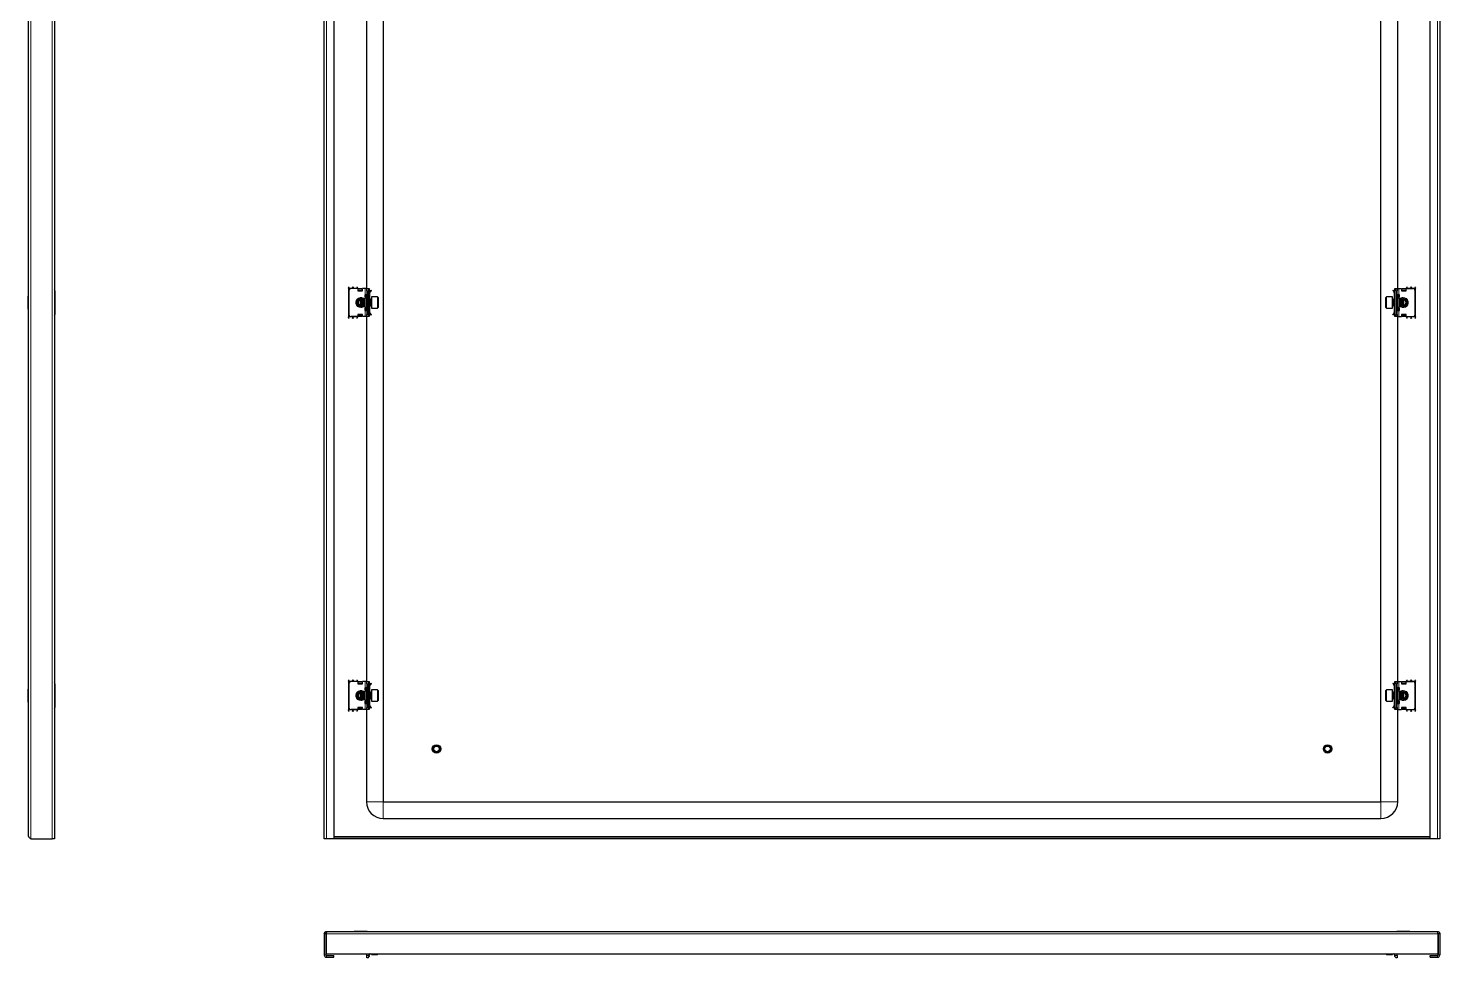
# Model space of a CAD drawing. Header units: millimetres. Extents: x -661 to 2120, y -490 to 1191.
# Drawn here: x 862 to 2120, y -465 to 363 of the extents above; entities that cross this region are included whole.
import ezdxf

# ---------------------------------------------------------------- set-up
doc = ezdxf.new("R2010")
doc.units = ezdxf.units.MM

msp = doc.modelspace()

# ---------------------------------------------------------------- linework, layer by layer
at = {"color": 7, "linetype": 'Continuous', "lineweight": 25}
for p, q in [((862.25, -356.66), (862.25, 994.14)), ((885.25, 996.24), (885.25, -358.76)), ((1125.79, -358.76), (1125.79, 996.24)), ((1134.29, 996.24), (1134.29, -358.76)), ((2111.29, -358.76), (2111.29, 996.24)), ((2119.79, 996.24), (2119.79, -358.76)), ((1178.29, 963.24), (1178.29, -325.76)), ((2067.29, -325.76), (2067.29, 963.24)), ((1163.29, 506.24), (1163.29, 131.24)), ((2082.29, 131.24), (2082.29, 506.24)), ((885.75, 129.24), (885.75, 108.24)), ((1147.29, 131.49), (1147.29, 105.99)), ((1147.79, 129.24), (1147.79, 108.24)), ((1155.79, 131.24), (1149.79, 131.24)), ((1155.29, 131.49), (1155.29, 131.24)), ((1155.79, 131.24), (1155.79, 129.24)), ((1155.99, 131.12), (1155.79, 131.12)), ((1155.79, 129.24), (1159.79, 129.24)), ((1155.99, 129.24), (1155.99, 131.12)), ((1156.04, 130.86), (1156.54, 131.22)), ((1156.54, 130.86), (1156.04, 130.51)), ((1156.04, 130.51), (1156.04, 130.86)), ((1156.04, 129.59), (1156.04, 130.51)), ((1156.04, 129.24), (1156.04, 129.59)), ((1156.54, 131.22), (1156.54, 130.86)), ((1156.54, 131.22), (1159.04, 131.22)), ((1156.54, 130.86), (1159.04, 130.86)), ((1159.04, 130.86), (1159.04, 131.22)), ((1159.04, 131.22), (1159.54, 130.86)), ((1159.54, 130.51), (1159.04, 130.86)), ((1159.54, 130.86), (1159.54, 130.51)), ((1159.54, 130.51), (1159.54, 129.59)), ((1159.54, 129.59), (1159.54, 129.24)), ((1159.79, 129.24), (1159.79, 131.24)), ((1162.29, 131.24), (1159.79, 131.24)), ((1163.79, 131.24), (1162.29, 131.24)), ((1163.79, 129.24), (1163.79, 131.24)), ((1163.79, 131.24), (1165.79, 131.24)), ((1163.79, 129.24), (1163.79, 108.24)), ((1164.79, 108.24), (1164.79, 129.24)), ((1165.79, 131.24), (1165.79, 130.97)), ((1165.79, 130.97), (1165.79, 106.51)), ((1165.79, 130.16), (1166, 129.95)), ((1166.29, 127.49), (1165.79, 127.49)), ((1166.29, 129.24), (1166.29, 128.78)), ((1166.29, 123.99), (1166.29, 127.49)), ((1166.38, 128.91), (1167.35, 129.88)), ((1166.73, 128.55), (1166.38, 128.91)), ((1166.73, 128.55), (1167.71, 129.53)), ((1167.35, 129.88), (1167.71, 129.53)), ((2078.23, 129.88), (2077.88, 129.53)), ((2078.85, 128.55), (2077.88, 129.53)), ((2079.21, 128.91), (2078.23, 129.88)), ((2078.85, 128.55), (2079.21, 128.91)), ((2079.29, 129.24), (2079.29, 128.85)), ((2079.29, 127.49), (2079.79, 127.49)), ((2079.29, 127.49), (2079.29, 123.99)), ((2079.59, 129.95), (2079.79, 130.16)), ((2079.79, 131.24), (2081.79, 131.24)), ((2079.79, 130.97), (2079.79, 131.24)), ((2079.79, 106.51), (2079.79, 130.97)), ((2080.79, 129.24), (2080.79, 108.24)), ((2081.79, 131.24), (2081.79, 129.24)), ((2081.79, 131.24), (2083.29, 131.24)), ((2081.79, 108.24), (2081.79, 129.24)), ((2083.29, 131.24), (2085.79, 131.24)), ((2085.79, 131.24), (2085.79, 129.24)), ((2085.79, 129.24), (2089.79, 129.24)), ((2086.04, 130.86), (2086.54, 131.22)), ((2086.54, 130.86), (2086.04, 130.51)), ((2086.04, 130.51), (2086.04, 130.86)), ((2086.04, 129.59), (2086.04, 130.51)), ((2086.04, 129.24), (2086.04, 129.59)), ((2086.54, 131.22), (2086.54, 130.86)), ((2086.54, 131.22), (2089.04, 131.22)), ((2086.54, 130.86), (2089.04, 130.86)), ((2089.04, 130.86), (2089.04, 131.22)), ((2089.04, 131.22), (2089.54, 130.86)), ((2089.54, 130.51), (2089.04, 130.86)), ((2089.54, 130.86), (2089.54, 130.51)), ((2089.54, 130.51), (2089.54, 129.59)), ((2089.54, 129.59), (2089.54, 129.24)), ((2089.59, 131.12), (2089.59, 129.24)), ((2089.79, 131.12), (2089.59, 131.12)), ((2089.79, 129.24), (2089.79, 131.24)), ((2089.79, 131.24), (2095.79, 131.24)), ((2090.29, 131.24), (2090.29, 131.49)), ((2097.79, 108.24), (2097.79, 129.24)), ((2098.29, 105.99), (2098.29, 131.49)), ((862.25, 124.53), (861.95, 124.53)), ((861.95, 116.6), (861.95, 124.53)), ((861.95, 112.96), (861.95, 116.6)), ((1158.1, 121.49), (1157.27, 121.3)), ((1158.35, 121.74), (1157.79, 121.19)), ((1157.79, 121.19), (1157.79, 116.48)), ((1157.79, 116.48), (1157.79, 116.3)), ((1157.79, 116.3), (1158.35, 115.74)), ((1158.41, 121.74), (1158.35, 121.74)), ((1158.35, 121.74), (1158.35, 115.97)), ((1158.35, 115.97), (1158.35, 115.74)), ((1158.35, 115.74), (1158.41, 115.74)), ((1158.79, 121.19), (1158.41, 121.74)), ((1158.41, 121.74), (1158.41, 119.89)), ((1158.41, 119.89), (1158.41, 115.74)), ((1158.41, 115.74), (1158.79, 116.3)), ((1158.96, 121.42), (1158.58, 121.49)), ((1159.18, 121.74), (1158.79, 121.19)), ((1158.79, 121.19), (1158.79, 119.68)), ((1158.79, 119.68), (1158.79, 116.3)), ((1158.79, 116.3), (1159.18, 115.74)), ((1159.41, 121.74), (1159.18, 121.74)), ((1159.18, 121.74), (1159.18, 119.89)), ((1159.18, 119.89), (1159.18, 115.74)), ((1159.18, 115.74), (1159.41, 115.74)), ((1159.79, 121.19), (1159.41, 121.74)), ((1159.41, 121.74), (1159.41, 119.89)), ((1159.41, 119.89), (1159.41, 115.74)), ((1159.41, 115.74), (1159.79, 116.3)), ((1159.62, 121.43), (1159.87, 121.29)), ((1159.87, 116.19), (1159.62, 116.05)), ((1160.18, 121.74), (1159.79, 121.19)), ((1159.79, 121.19), (1159.79, 119.68)), ((1159.79, 119.68), (1159.79, 116.3)), ((1159.79, 116.3), (1160.18, 115.74)), ((1160.41, 121.74), (1160.18, 121.74)), ((1160.18, 121.74), (1160.18, 119.89)), ((1160.18, 119.89), (1160.18, 115.74)), ((1160.18, 115.74), (1160.41, 115.74)), ((1160.79, 121.19), (1160.41, 121.74)), ((1160.41, 121.74), (1160.41, 119.89)), ((1160.41, 119.89), (1160.41, 115.74)), ((1160.41, 115.74), (1160.79, 116.3)), ((1161.18, 121.74), (1160.79, 121.19)), ((1160.79, 121.19), (1160.79, 119.68)), ((1160.79, 119.68), (1160.79, 116.3)), ((1160.79, 116.3), (1161.18, 115.74)), ((1161.41, 121.74), (1161.18, 121.74)), ((1161.18, 121.74), (1161.18, 119.89)), ((1161.18, 119.89), (1161.18, 115.74)), ((1161.18, 115.74), (1161.41, 115.74)), ((1161.79, 121.19), (1161.41, 121.74)), ((1161.41, 121.74), (1161.41, 119.89)), ((1161.41, 119.89), (1161.41, 115.74)), ((1161.41, 115.74), (1161.79, 116.3)), ((1161.79, 125.74), (1161.79, 123.74)), ((1162.29, 125.74), (1161.79, 125.74)), ((1161.79, 123.99), (1162.79, 123.99)), ((1161.79, 123.74), (1163.47, 122.77)), ((1163.29, 122.74), (1161.79, 122.74)), ((1161.79, 122.74), (1161.79, 114.74)), ((1161.79, 114.74), (1163.29, 114.74)), ((1163.47, 114.71), (1161.79, 113.74)), ((1161.79, 113.74), (1161.79, 111.74)), ((1162.79, 113.49), (1161.79, 113.49)), ((1163.79, 125.74), (1162.29, 125.74)), ((1162.79, 123.99), (1163.29, 123.99)), ((1163.29, 113.49), (1162.79, 113.49)), ((1163.29, 123.99), (1163.29, 122.88)), ((1163.29, 114.61), (1163.29, 113.49)), ((1166.29, 123.99), (1165.79, 123.99)), ((1166.18, 121.74), (1165.79, 121.19)), ((1165.79, 116.3), (1166.18, 115.74)), ((1165.79, 113.49), (1166.29, 113.49)), ((1166.41, 121.74), (1166.18, 121.74)), ((1166.18, 121.74), (1166.18, 119.89)), ((1166.18, 119.89), (1166.18, 115.74)), ((1166.18, 115.74), (1166.41, 115.74)), ((1166.29, 121.74), (1166.29, 123.99)), ((1166.29, 113.49), (1166.29, 115.74)), ((1166.29, 109.99), (1166.29, 113.49)), ((1166.79, 121.19), (1166.41, 121.74)), ((1166.41, 121.74), (1166.41, 119.89)), ((1166.41, 119.89), (1166.41, 115.74)), ((1166.41, 115.74), (1166.79, 116.3)), ((1167.18, 121.74), (1166.79, 121.19)), ((1166.79, 121.19), (1166.79, 119.68)), ((1166.79, 119.68), (1166.79, 116.3)), ((1166.79, 116.3), (1167.18, 115.74)), ((1167.54, 121.74), (1167.18, 121.74)), ((1167.18, 121.74), (1167.18, 119.89)), ((1167.18, 119.89), (1167.18, 115.74)), ((1167.18, 115.74), (1167.54, 115.74)), ((1173.19, 123.74), (1167.79, 123.74)), ((1167.79, 123.74), (1167.79, 114.12)), ((1167.79, 114.12), (1167.79, 113.74)), ((1167.79, 113.74), (1173.19, 113.74)), ((1173.79, 123.14), (1173.79, 114.67)), ((1173.79, 114.67), (1173.79, 114.34)), ((2071.79, 114.34), (2071.79, 123.14)), ((2077.79, 123.74), (2072.39, 123.74)), ((2072.39, 113.74), (2077.79, 113.74)), ((2077.79, 113.74), (2077.79, 123.74)), ((2078.41, 121.74), (2078.04, 121.74)), ((2078.04, 115.74), (2078.41, 115.74)), ((2078.79, 121.19), (2078.41, 121.74)), ((2078.41, 119.89), (2078.41, 121.74)), ((2078.41, 115.74), (2078.41, 119.89)), ((2078.41, 115.74), (2078.79, 116.3)), ((2079.18, 121.74), (2078.79, 121.19)), ((2078.79, 119.68), (2078.79, 121.19)), ((2078.79, 116.3), (2078.79, 119.68)), ((2078.79, 116.3), (2079.18, 115.74)), ((2079.41, 121.74), (2079.18, 121.74)), ((2079.18, 119.89), (2079.18, 121.74)), ((2079.18, 115.74), (2079.18, 119.89)), ((2079.18, 115.74), (2079.41, 115.74)), ((2079.79, 123.99), (2079.29, 123.99)), ((2079.29, 123.99), (2079.29, 121.74)), ((2079.29, 115.74), (2079.29, 113.49)), ((2079.29, 113.49), (2079.29, 109.99)), ((2079.29, 113.49), (2079.79, 113.49)), ((2079.79, 121.19), (2079.41, 121.74)), ((2079.41, 119.89), (2079.41, 121.74)), ((2079.41, 115.74), (2079.41, 119.89)), ((2079.41, 115.74), (2079.79, 116.3)), ((2083.29, 125.74), (2081.79, 125.74)), ((2082.12, 122.77), (2083.79, 123.74)), ((2083.79, 113.74), (2082.12, 114.71)), ((2082.29, 122.88), (2082.29, 123.99)), ((2082.29, 123.99), (2082.79, 123.99)), ((2083.79, 122.74), (2082.29, 122.74)), ((2082.29, 114.74), (2083.79, 114.74)), ((2082.29, 113.49), (2082.29, 114.61)), ((2082.79, 113.49), (2082.29, 113.49)), ((2082.79, 123.99), (2083.79, 123.99)), ((2083.79, 113.49), (2082.79, 113.49)), ((2083.79, 125.74), (2083.29, 125.74)), ((2083.79, 123.74), (2083.79, 125.74)), ((2083.79, 114.74), (2083.79, 122.74)), ((2084.18, 121.74), (2083.79, 121.19)), ((2083.79, 116.3), (2084.18, 115.74)), ((2083.79, 111.74), (2083.79, 113.74)), ((2084.41, 121.74), (2084.18, 121.74)), ((2084.18, 119.89), (2084.18, 121.74)), ((2084.18, 115.74), (2084.18, 119.89)), ((2084.18, 115.74), (2084.41, 115.74)), ((2084.79, 121.19), (2084.41, 121.74)), ((2084.41, 119.89), (2084.41, 121.74)), ((2084.41, 115.74), (2084.41, 119.89)), ((2084.41, 115.74), (2084.79, 116.3)), ((2085.18, 121.74), (2084.79, 121.19)), ((2084.79, 119.68), (2084.79, 121.19)), ((2084.79, 116.3), (2084.79, 119.68)), ((2084.79, 116.3), (2085.18, 115.74)), ((2085.41, 121.74), (2085.18, 121.74)), ((2085.18, 119.89), (2085.18, 121.74)), ((2085.18, 115.74), (2085.18, 119.89)), ((2085.18, 115.74), (2085.41, 115.74)), ((2085.79, 121.19), (2085.41, 121.74)), ((2085.41, 119.89), (2085.41, 121.74)), ((2085.41, 115.74), (2085.41, 119.89)), ((2085.41, 115.74), (2085.79, 116.3)), ((2085.72, 121.29), (2085.96, 121.43)), ((2085.96, 116.05), (2085.72, 116.19)), ((2086.18, 121.74), (2085.79, 121.19)), ((2085.79, 119.68), (2085.79, 121.19)), ((2085.79, 116.3), (2085.79, 119.68)), ((2085.79, 116.3), (2086.18, 115.74)), ((2086.41, 121.74), (2086.18, 121.74)), ((2086.18, 119.89), (2086.18, 121.74)), ((2086.18, 115.74), (2086.18, 119.89)), ((2086.18, 115.74), (2086.41, 115.74)), ((2086.79, 121.19), (2086.41, 121.74)), ((2086.41, 119.89), (2086.41, 121.74)), ((2086.41, 115.74), (2086.41, 119.89)), ((2086.41, 115.74), (2086.79, 116.3)), ((2087, 121.49), (2086.63, 121.42)), ((2087.18, 121.74), (2086.79, 121.19)), ((2086.79, 119.68), (2086.79, 121.19)), ((2086.79, 116.3), (2086.79, 119.68)), ((2086.79, 116.3), (2087.18, 115.74)), ((2087.24, 121.74), (2087.18, 121.74)), ((2087.18, 119.89), (2087.18, 121.74)), ((2087.18, 115.74), (2087.18, 119.89)), ((2087.18, 115.74), (2087.24, 115.74)), ((2087.79, 121.19), (2087.24, 121.74)), ((2087.24, 115.74), (2087.24, 121.74)), ((2087.24, 115.74), (2087.79, 116.3)), ((2088.32, 121.3), (2087.49, 121.49)), ((2087.79, 116.3), (2087.79, 121.19)), ((861.95, 112.96), (862.25, 112.96)), ((1155.79, 106.24), (1149.79, 106.24)), ((1155.29, 106.24), (1155.29, 105.99)), ((1159.79, 108.24), (1155.79, 108.24)), ((1155.79, 108.24), (1155.79, 106.24)), ((1155.79, 106.36), (1155.99, 106.36)), ((1155.99, 106.36), (1155.99, 108.24)), ((1156.04, 107.89), (1156.04, 108.24)), ((1156.04, 106.97), (1156.04, 107.89)), ((1156.04, 106.97), (1156.54, 106.62)), ((1156.04, 106.62), (1156.04, 106.97)), ((1156.54, 106.27), (1156.04, 106.62)), ((1159.04, 106.62), (1156.54, 106.62)), ((1156.54, 106.62), (1156.54, 106.27)), ((1159.04, 106.27), (1156.54, 106.27)), ((1159.04, 106.62), (1159.54, 106.97)), ((1159.04, 106.27), (1159.04, 106.62)), ((1159.54, 106.62), (1159.04, 106.27)), ((1159.54, 108.24), (1159.54, 107.89)), ((1159.54, 107.89), (1159.54, 106.97)), ((1159.54, 106.97), (1159.54, 106.62)), ((1159.79, 106.24), (1159.79, 108.24)), ((1162.29, 106.24), (1159.79, 106.24)), ((1161.79, 111.74), (1162.29, 111.74)), ((1162.29, 111.74), (1163.79, 111.74)), ((1163.79, 106.24), (1162.29, 106.24)), ((1163.29, 106.24), (1163.29, -218.76)), ((1163.79, 106.24), (1163.79, 108.24)), ((1165.79, 106.24), (1163.79, 106.24)), ((1166.29, 109.99), (1165.79, 109.99)), ((1166, 107.53), (1165.79, 107.33)), ((1165.79, 106.51), (1165.79, 106.24)), ((1166.29, 108.24), (1166.29, 108.64)), ((1166.73, 108.93), (1166.38, 108.58)), ((1166.38, 108.58), (1167.35, 107.6)), ((1166.73, 108.93), (1167.71, 107.96)), ((1167.35, 107.6), (1167.71, 107.96)), ((2078.85, 108.93), (2077.88, 107.96)), ((2078.23, 107.6), (2077.88, 107.96)), ((2079.21, 108.58), (2078.23, 107.6)), ((2078.85, 108.93), (2079.21, 108.58)), ((2079.29, 109.99), (2079.79, 109.99)), ((2079.29, 108.24), (2079.29, 108.7)), ((2079.79, 107.33), (2079.59, 107.53)), ((2079.79, 106.24), (2079.79, 106.51)), ((2081.79, 106.24), (2079.79, 106.24)), ((2081.79, 111.74), (2083.29, 111.74)), ((2081.79, 108.24), (2081.79, 106.24)), ((2081.79, 106.24), (2083.29, 106.24)), ((2082.29, -218.76), (2082.29, 106.24)), ((2083.29, 111.74), (2083.79, 111.74)), ((2083.29, 106.24), (2085.79, 106.24)), ((2089.79, 108.24), (2085.79, 108.24)), ((2085.79, 108.24), (2085.79, 106.24)), ((2086.04, 107.89), (2086.04, 108.24)), ((2086.04, 106.97), (2086.04, 107.89)), ((2086.04, 106.62), (2086.04, 106.97)), ((2086.04, 106.97), (2086.54, 106.62)), ((2086.54, 106.27), (2086.04, 106.62)), ((2086.54, 106.62), (2086.54, 106.27)), ((2089.04, 106.62), (2086.54, 106.62)), ((2089.04, 106.27), (2086.54, 106.27)), ((2089.04, 106.62), (2089.54, 106.97)), ((2089.04, 106.27), (2089.04, 106.62)), ((2089.54, 106.62), (2089.04, 106.27)), ((2089.54, 108.24), (2089.54, 107.89)), ((2089.54, 107.89), (2089.54, 106.97)), ((2089.54, 106.97), (2089.54, 106.62)), ((2089.59, 108.24), (2089.59, 106.36)), ((2089.59, 106.36), (2089.79, 106.36)), ((2089.79, 106.24), (2089.79, 108.24)), ((2089.79, 106.24), (2095.79, 106.24)), ((2090.29, 105.99), (2090.29, 106.24)), ((862.25, -225.47), (861.95, -225.47)), ((861.95, -233.4), (861.95, -225.47)), ((885.75, -220.76), (885.75, -241.76)), ((1147.29, -218.51), (1147.29, -244.01)), ((1147.79, -220.76), (1147.79, -241.76)), ((1155.79, -218.76), (1149.79, -218.76)), ((1155.29, -218.51), (1155.29, -218.76)), ((1155.79, -218.76), (1155.79, -220.76)), ((1155.99, -218.88), (1155.79, -218.88)), ((1155.79, -220.76), (1159.79, -220.76)), ((1155.99, -220.76), (1155.99, -218.88)), ((1156.04, -219.14), (1156.54, -218.78)), ((1156.54, -219.14), (1156.04, -219.49)), ((1156.04, -219.49), (1156.04, -219.14)), ((1156.04, -220.41), (1156.04, -219.49)), ((1156.04, -220.76), (1156.04, -220.41)), ((1156.54, -218.78), (1156.54, -219.14)), ((1156.54, -218.78), (1159.04, -218.78)), ((1156.54, -219.14), (1159.04, -219.14)), ((1159.04, -219.14), (1159.04, -218.78)), ((1159.04, -218.78), (1159.54, -219.14)), ((1159.54, -219.49), (1159.04, -219.14)), ((1159.54, -219.14), (1159.54, -219.49)), ((1159.54, -219.49), (1159.54, -220.41)), ((1159.54, -220.41), (1159.54, -220.76)), ((1159.79, -220.76), (1159.79, -218.76)), ((1162.29, -218.76), (1159.79, -218.76)), ((1161.79, -224.26), (1161.79, -226.26)), ((1162.29, -224.26), (1161.79, -224.26)), ((1161.79, -226.01), (1162.79, -226.01)), ((1161.79, -226.26), (1163.47, -227.23)), ((1163.79, -218.76), (1162.29, -218.76)), ((1163.79, -224.26), (1162.29, -224.26)), ((1162.79, -226.01), (1163.29, -226.01)), ((1163.29, -226.01), (1163.29, -227.12)), ((1163.79, -218.76), (1165.79, -218.76)), ((1163.79, -220.76), (1163.79, -218.76)), ((1163.79, -220.76), (1163.79, -241.76)), ((1164.79, -241.76), (1164.79, -220.76)), ((1165.79, -218.76), (1165.79, -219.03)), ((1165.79, -219.03), (1165.79, -243.49)), ((1165.79, -219.84), (1166, -220.05)), ((1166.29, -222.51), (1165.79, -222.51)), ((1166.29, -226.01), (1165.79, -226.01)), ((1166.29, -220.76), (1166.29, -221.22)), ((1166.29, -226.01), (1166.29, -222.51)), ((1166.29, -228.26), (1166.29, -226.01)), ((1166.38, -221.09), (1167.35, -220.12)), ((1166.73, -221.45), (1166.38, -221.09)), ((1166.73, -221.45), (1167.71, -220.47)), ((1167.35, -220.12), (1167.71, -220.47)), ((1173.19, -226.26), (1167.79, -226.26)), ((1167.79, -226.26), (1167.79, -235.88)), ((2077.79, -226.26), (2072.39, -226.26)), ((2077.79, -236.26), (2077.79, -226.26)), ((2078.23, -220.12), (2077.88, -220.47)), ((2078.85, -221.45), (2077.88, -220.47)), ((2079.21, -221.09), (2078.23, -220.12)), ((2078.85, -221.45), (2079.21, -221.09)), ((2079.29, -220.76), (2079.29, -221.15)), ((2079.29, -222.51), (2079.79, -222.51)), ((2079.29, -222.51), (2079.29, -226.01)), ((2079.79, -226.01), (2079.29, -226.01)), ((2079.29, -226.01), (2079.29, -228.26)), ((2079.59, -220.05), (2079.79, -219.84)), ((2079.79, -218.76), (2081.79, -218.76)), ((2079.79, -219.03), (2079.79, -218.76)), ((2079.79, -243.49), (2079.79, -219.03)), ((2080.79, -220.76), (2080.79, -241.76)), ((2081.79, -218.76), (2081.79, -220.76)), ((2081.79, -218.76), (2083.29, -218.76)), ((2081.79, -241.76), (2081.79, -220.76)), ((2083.29, -224.26), (2081.79, -224.26)), ((2082.12, -227.23), (2083.79, -226.26)), ((2082.29, -227.12), (2082.29, -226.01)), ((2082.29, -226.01), (2082.79, -226.01)), ((2082.79, -226.01), (2083.79, -226.01)), ((2083.29, -218.76), (2085.79, -218.76)), ((2083.79, -224.26), (2083.29, -224.26)), ((2083.79, -226.26), (2083.79, -224.26)), ((2085.79, -218.76), (2085.79, -220.76)), ((2085.79, -220.76), (2089.79, -220.76)), ((2086.04, -219.14), (2086.54, -218.78)), ((2086.54, -219.14), (2086.04, -219.49)), ((2086.04, -219.49), (2086.04, -219.14)), ((2086.04, -220.41), (2086.04, -219.49)), ((2086.04, -220.76), (2086.04, -220.41)), ((2086.54, -218.78), (2086.54, -219.14)), ((2086.54, -218.78), (2089.04, -218.78)), ((2086.54, -219.14), (2089.04, -219.14)), ((2089.04, -219.14), (2089.04, -218.78)), ((2089.04, -218.78), (2089.54, -219.14)), ((2089.54, -219.49), (2089.04, -219.14)), ((2089.54, -219.14), (2089.54, -219.49)), ((2089.54, -219.49), (2089.54, -220.41)), ((2089.54, -220.41), (2089.54, -220.76)), ((2089.59, -218.88), (2089.59, -220.76)), ((2089.79, -218.88), (2089.59, -218.88)), ((2089.79, -218.76), (2095.79, -218.76)), ((2089.79, -220.76), (2089.79, -218.76)), ((2090.29, -218.76), (2090.29, -218.51)), ((2097.79, -241.76), (2097.79, -220.76)), ((2098.29, -244.01), (2098.29, -218.51)), ((861.95, -237.04), (861.95, -233.4)), ((861.95, -237.04), (862.25, -237.04)), ((1158.1, -228.51), (1157.27, -228.7)), ((1158.35, -228.26), (1157.79, -228.81)), ((1157.79, -228.81), (1157.79, -233.52)), ((1157.79, -233.52), (1157.79, -233.7)), ((1157.79, -233.7), (1158.35, -234.26)), ((1158.41, -228.26), (1158.35, -228.26)), ((1158.35, -228.26), (1158.35, -234.03)), ((1158.35, -234.03), (1158.35, -234.26)), ((1158.35, -234.26), (1158.41, -234.26)), ((1158.79, -228.81), (1158.41, -228.26)), ((1158.41, -228.26), (1158.41, -230.11)), ((1158.41, -230.11), (1158.41, -234.26)), ((1158.41, -234.26), (1158.79, -233.7)), ((1158.96, -228.58), (1158.58, -228.51)), ((1159.18, -228.26), (1158.79, -228.81)), ((1158.79, -228.81), (1158.79, -230.32)), ((1158.79, -230.32), (1158.79, -233.7)), ((1158.79, -233.7), (1159.18, -234.26)), ((1159.41, -228.26), (1159.18, -228.26)), ((1159.18, -228.26), (1159.18, -230.11)), ((1159.18, -230.11), (1159.18, -234.26)), ((1159.18, -234.26), (1159.41, -234.26)), ((1159.79, -228.81), (1159.41, -228.26)), ((1159.41, -228.26), (1159.41, -230.11)), ((1159.41, -230.11), (1159.41, -234.26)), ((1159.41, -234.26), (1159.79, -233.7)), ((1159.62, -228.57), (1159.87, -228.71)), ((1159.87, -233.81), (1159.62, -233.95)), ((1160.18, -228.26), (1159.79, -228.81)), ((1159.79, -228.81), (1159.79, -230.32)), ((1159.79, -230.32), (1159.79, -233.7)), ((1159.79, -233.7), (1160.18, -234.26)), ((1160.41, -228.26), (1160.18, -228.26)), ((1160.18, -228.26), (1160.18, -230.11)), ((1160.18, -230.11), (1160.18, -234.26)), ((1160.18, -234.26), (1160.41, -234.26)), ((1160.79, -228.81), (1160.41, -228.26)), ((1160.41, -228.26), (1160.41, -230.11)), ((1160.41, -230.11), (1160.41, -234.26)), ((1160.41, -234.26), (1160.79, -233.7)), ((1161.18, -228.26), (1160.79, -228.81)), ((1160.79, -228.81), (1160.79, -230.32)), ((1160.79, -230.32), (1160.79, -233.7)), ((1160.79, -233.7), (1161.18, -234.26)), ((1161.41, -228.26), (1161.18, -228.26)), ((1161.18, -228.26), (1161.18, -230.11)), ((1161.18, -230.11), (1161.18, -234.26)), ((1161.18, -234.26), (1161.41, -234.26)), ((1161.79, -228.81), (1161.41, -228.26)), ((1161.41, -228.26), (1161.41, -230.11)), ((1161.41, -230.11), (1161.41, -234.26)), ((1161.41, -234.26), (1161.79, -233.7)), ((1163.29, -227.26), (1161.79, -227.26)), ((1161.79, -227.26), (1161.79, -235.26)), ((1161.79, -235.26), (1163.29, -235.26)), ((1163.47, -235.29), (1161.79, -236.26)), ((1161.79, -236.26), (1161.79, -238.26)), ((1162.79, -236.51), (1161.79, -236.51)), ((1161.79, -238.26), (1162.29, -238.26)), ((1162.29, -238.26), (1163.79, -238.26)), ((1163.29, -236.51), (1162.79, -236.51)), ((1163.29, -235.39), (1163.29, -236.51)), ((1166.18, -228.26), (1165.79, -228.81)), ((1165.79, -233.7), (1166.18, -234.26)), ((1165.79, -236.51), (1166.29, -236.51)), ((1166.41, -228.26), (1166.18, -228.26)), ((1166.18, -228.26), (1166.18, -230.11)), ((1166.18, -230.11), (1166.18, -234.26)), ((1166.18, -234.26), (1166.41, -234.26)), ((1166.29, -236.51), (1166.29, -234.26)), ((1166.29, -240.01), (1166.29, -236.51)), ((1166.79, -228.81), (1166.41, -228.26)), ((1166.41, -228.26), (1166.41, -230.11)), ((1166.41, -230.11), (1166.41, -234.26)), ((1166.41, -234.26), (1166.79, -233.7)), ((1167.18, -228.26), (1166.79, -228.81)), ((1166.79, -228.81), (1166.79, -230.32)), ((1166.79, -230.32), (1166.79, -233.7)), ((1166.79, -233.7), (1167.18, -234.26)), ((1167.54, -228.26), (1167.18, -228.26)), ((1167.18, -228.26), (1167.18, -230.11)), ((1167.18, -230.11), (1167.18, -234.26)), ((1167.18, -234.26), (1167.54, -234.26)), ((1167.79, -235.88), (1167.79, -236.26)), ((1167.79, -236.26), (1173.19, -236.26)), ((1173.79, -226.86), (1173.79, -235.33)), ((1173.79, -235.33), (1173.79, -235.66)), ((2071.79, -235.66), (2071.79, -226.86)), ((2072.39, -236.26), (2077.79, -236.26)), ((2078.41, -228.26), (2078.04, -228.26)), ((2078.04, -234.26), (2078.41, -234.26)), ((2078.79, -228.81), (2078.41, -228.26)), ((2078.41, -230.11), (2078.41, -228.26)), ((2078.41, -234.26), (2078.41, -230.11)), ((2078.41, -234.26), (2078.79, -233.7)), ((2079.18, -228.26), (2078.79, -228.81)), ((2078.79, -230.32), (2078.79, -228.81)), ((2078.79, -233.7), (2078.79, -230.32)), ((2078.79, -233.7), (2079.18, -234.26)), ((2079.41, -228.26), (2079.18, -228.26)), ((2079.18, -230.11), (2079.18, -228.26)), ((2079.18, -234.26), (2079.18, -230.11)), ((2079.18, -234.26), (2079.41, -234.26)), ((2079.29, -234.26), (2079.29, -236.51)), ((2079.29, -236.51), (2079.29, -240.01)), ((2079.29, -236.51), (2079.79, -236.51)), ((2079.79, -228.81), (2079.41, -228.26)), ((2079.41, -230.11), (2079.41, -228.26)), ((2079.41, -234.26), (2079.41, -230.11)), ((2079.41, -234.26), (2079.79, -233.7)), ((2081.79, -238.26), (2083.29, -238.26)), ((2083.79, -236.26), (2082.12, -235.29)), ((2083.79, -227.26), (2082.29, -227.26)), ((2082.29, -235.26), (2083.79, -235.26)), ((2082.29, -236.51), (2082.29, -235.39)), ((2082.79, -236.51), (2082.29, -236.51)), ((2083.79, -236.51), (2082.79, -236.51)), ((2083.29, -238.26), (2083.79, -238.26)), ((2083.79, -235.26), (2083.79, -227.26)), ((2084.18, -228.26), (2083.79, -228.81)), ((2083.79, -233.7), (2084.18, -234.26)), ((2083.79, -238.26), (2083.79, -236.26)), ((2084.41, -228.26), (2084.18, -228.26)), ((2084.18, -230.11), (2084.18, -228.26)), ((2084.18, -234.26), (2084.18, -230.11)), ((2084.18, -234.26), (2084.41, -234.26)), ((2084.79, -228.81), (2084.41, -228.26)), ((2084.41, -230.11), (2084.41, -228.26)), ((2084.41, -234.26), (2084.41, -230.11)), ((2084.41, -234.26), (2084.79, -233.7)), ((2085.18, -228.26), (2084.79, -228.81)), ((2084.79, -230.32), (2084.79, -228.81)), ((2084.79, -233.7), (2084.79, -230.32)), ((2084.79, -233.7), (2085.18, -234.26)), ((2085.41, -228.26), (2085.18, -228.26)), ((2085.18, -230.11), (2085.18, -228.26)), ((2085.18, -234.26), (2085.18, -230.11)), ((2085.18, -234.26), (2085.41, -234.26)), ((2085.79, -228.81), (2085.41, -228.26)), ((2085.41, -230.11), (2085.41, -228.26)), ((2085.41, -234.26), (2085.41, -230.11)), ((2085.41, -234.26), (2085.79, -233.7)), ((2085.72, -228.71), (2085.96, -228.57)), ((2085.96, -233.95), (2085.72, -233.81)), ((2086.18, -228.26), (2085.79, -228.81)), ((2085.79, -230.32), (2085.79, -228.81)), ((2085.79, -233.7), (2085.79, -230.32)), ((2085.79, -233.7), (2086.18, -234.26)), ((2086.41, -228.26), (2086.18, -228.26)), ((2086.18, -230.11), (2086.18, -228.26)), ((2086.18, -234.26), (2086.18, -230.11)), ((2086.18, -234.26), (2086.41, -234.26)), ((2086.79, -228.81), (2086.41, -228.26)), ((2086.41, -230.11), (2086.41, -228.26)), ((2086.41, -234.26), (2086.41, -230.11)), ((2086.41, -234.26), (2086.79, -233.7)), ((2087, -228.51), (2086.63, -228.58)), ((2087.18, -228.26), (2086.79, -228.81)), ((2086.79, -230.32), (2086.79, -228.81)), ((2086.79, -233.7), (2086.79, -230.32)), ((2086.79, -233.7), (2087.18, -234.26)), ((2087.24, -228.26), (2087.18, -228.26)), ((2087.18, -230.11), (2087.18, -228.26)), ((2087.18, -234.26), (2087.18, -230.11)), ((2087.18, -234.26), (2087.24, -234.26)), ((2087.79, -228.81), (2087.24, -228.26)), ((2087.24, -234.26), (2087.24, -228.26)), ((2087.24, -234.26), (2087.79, -233.7)), ((2088.32, -228.7), (2087.49, -228.51)), ((2087.79, -233.7), (2087.79, -228.81)), ((1155.79, -243.76), (1149.79, -243.76)), ((1155.29, -243.76), (1155.29, -244.01)), ((1159.79, -241.76), (1155.79, -241.76)), ((1155.79, -241.76), (1155.79, -243.76)), ((1155.79, -243.64), (1155.99, -243.64)), ((1155.99, -243.64), (1155.99, -241.76)), ((1156.04, -242.11), (1156.04, -241.76)), ((1156.04, -243.03), (1156.04, -242.11)), ((1156.04, -243.03), (1156.54, -243.38)), ((1156.04, -243.38), (1156.04, -243.03)), ((1156.54, -243.73), (1156.04, -243.38)), ((1159.04, -243.38), (1156.54, -243.38)), ((1156.54, -243.38), (1156.54, -243.73)), ((1159.04, -243.73), (1156.54, -243.73)), ((1159.04, -243.38), (1159.54, -243.03)), ((1159.04, -243.73), (1159.04, -243.38)), ((1159.54, -243.38), (1159.04, -243.73)), ((1159.54, -241.76), (1159.54, -242.11)), ((1159.54, -242.11), (1159.54, -243.03)), ((1159.54, -243.03), (1159.54, -243.38)), ((1159.79, -243.76), (1159.79, -241.76)), ((1162.29, -243.76), (1159.79, -243.76)), ((1163.79, -243.76), (1162.29, -243.76)), ((1163.29, -243.76), (1163.29, -325.76)), ((1163.79, -243.76), (1163.79, -241.76)), ((1165.79, -243.76), (1163.79, -243.76)), ((1166.29, -240.01), (1165.79, -240.01)), ((1166, -242.47), (1165.79, -242.67)), ((1165.79, -243.49), (1165.79, -243.76)), ((1166.29, -241.76), (1166.29, -241.36)), ((1166.73, -241.07), (1166.38, -241.42)), ((1166.38, -241.42), (1167.35, -242.4)), ((1166.73, -241.07), (1167.71, -242.04)), ((1167.35, -242.4), (1167.71, -242.04)), ((2078.85, -241.07), (2077.88, -242.04)), ((2078.23, -242.4), (2077.88, -242.04)), ((2079.21, -241.42), (2078.23, -242.4)), ((2078.85, -241.07), (2079.21, -241.42)), ((2079.29, -240.01), (2079.79, -240.01)), ((2079.29, -241.76), (2079.29, -241.3)), ((2079.79, -242.67), (2079.59, -242.47)), ((2079.79, -243.76), (2079.79, -243.49)), ((2081.79, -243.76), (2079.79, -243.76)), ((2081.79, -241.76), (2081.79, -243.76)), ((2081.79, -243.76), (2083.29, -243.76)), ((2082.29, -325.76), (2082.29, -243.76)), ((2083.29, -243.76), (2085.79, -243.76)), ((2085.79, -241.76), (2085.79, -243.76)), ((2089.79, -241.76), (2085.79, -241.76)), ((2086.04, -242.11), (2086.04, -241.76)), ((2086.04, -243.03), (2086.04, -242.11)), ((2086.04, -243.03), (2086.54, -243.38)), ((2086.04, -243.38), (2086.04, -243.03)), ((2086.54, -243.73), (2086.04, -243.38)), ((2089.04, -243.38), (2086.54, -243.38)), ((2086.54, -243.38), (2086.54, -243.73)), ((2089.04, -243.73), (2086.54, -243.73)), ((2089.04, -243.38), (2089.54, -243.03)), ((2089.04, -243.73), (2089.04, -243.38)), ((2089.54, -243.38), (2089.04, -243.73)), ((2089.54, -241.76), (2089.54, -242.11)), ((2089.54, -242.11), (2089.54, -243.03)), ((2089.54, -243.03), (2089.54, -243.38)), ((2089.59, -241.76), (2089.59, -243.64)), ((2089.59, -243.64), (2089.79, -243.64)), ((2089.79, -243.76), (2089.79, -241.76)), ((2089.79, -243.76), (2095.79, -243.76)), ((2090.29, -244.01), (2090.29, -243.76)), ((1178.29, -325.76), (2067.29, -325.76)), ((1178.29, -340.76), (2067.29, -340.76)), ((864.35, -358.76), (883.15, -358.76)), ((885.25, -358.76), (883.15, -358.76)), ((1127.89, -358.76), (1125.79, -358.76)), ((1134.29, -358.76), (1127.89, -358.76)), ((2111.29, -357.26), (1134.29, -357.26)), ((2111.29, -358.76), (1134.29, -358.76)), ((2117.69, -358.76), (2111.29, -358.76)), ((2119.79, -358.76), (2117.69, -358.76)), ((1127.29, -443.36), (1125.79, -443.36)), ((1125.79, -443.36), (1125.79, -462.16)), ((1127.29, -443.36), (1127.29, -462.16)), ((1127.49, -443.36), (1127.49, -461.26)), ((1127.89, -441.26), (2117.69, -441.26)), ((1152.51, -440.96), (1152.51, -441.26)), ((1152.51, -440.96), (1164.08, -440.96)), ((1164.08, -441.26), (1164.08, -440.96)), ((2081.51, -440.96), (2081.51, -441.26)), ((2081.51, -440.96), (2092.67, -440.96)), ((2092.67, -440.96), (2093.08, -440.96)), ((2093.08, -441.26), (2093.08, -440.96)), ((2118.09, -443.36), (2118.09, -461.26)), ((2119.79, -443.36), (2118.29, -443.36)), ((2118.29, -443.36), (2118.29, -462.16)), ((2119.79, -443.36), (2119.79, -462.16)), ((1127.49, -461.26), (2118.09, -461.26)), ((1127.89, -462.76), (1134.29, -462.76)), ((1127.89, -464.26), (1134.29, -464.26)), ((1134.29, -464.26), (1134.29, -462.76)), ((1163.79, -462.76), (1163.79, -461.26)), ((1163.79, -464.76), (1163.79, -462.76)), ((1164.79, -464.76), (1163.79, -464.76)), ((1164.79, -464.76), (1165.79, -463.76)), ((1165.79, -462.76), (1165.79, -461.26)), ((1166.29, -461.76), (1165.79, -461.76)), ((1165.79, -462.76), (1165.79, -463.76)), ((1167.79, -461.26), (1167.79, -461.76)), ((1167.79, -461.76), (1173.19, -461.76)), ((2072.39, -461.76), (2077.79, -461.76)), ((2077.79, -461.76), (2077.79, -461.26)), ((2079.29, -461.76), (2079.79, -461.76)), ((2079.79, -462.76), (2079.79, -461.26)), ((2079.79, -463.76), (2079.79, -462.76)), ((2079.79, -463.76), (2080.79, -464.76)), ((2081.79, -464.76), (2080.79, -464.76)), ((2081.79, -462.76), (2081.79, -461.26)), ((2081.79, -462.76), (2081.79, -464.76)), ((2111.29, -464.26), (2111.29, -462.76)), ((2111.29, -462.76), (2117.69, -462.76)), ((2111.29, -464.26), (2117.69, -464.26))]:
    msp.add_line(p, q, dxfattribs=at)
at = {"color": 8, "linetype": 'Continuous', "lineweight": 18}
for p, q in [((864.35, -358.76), (864.35, 996.24)), ((883.15, -358.76), (883.15, 996.24)), ((1127.89, 996.24), (1127.89, -358.76)), ((2117.69, 996.24), (2117.69, -358.76)), ((1147.29, 131.49), (1151.29, 131.49)), ((1151.29, 131.49), (1155.29, 131.49)), ((1159.54, 129.59), (1156.04, 129.59)), ((1162.29, 131.24), (1162.29, 125.74)), ((1164.79, 129.24), (1163.79, 129.24)), ((1165.79, 129.74), (1166, 129.95)), ((1165.79, 129.24), (1166.29, 129.24)), ((2079.79, 129.24), (2079.29, 129.24)), ((2079.79, 129.74), (2079.59, 129.95)), ((2081.79, 129.24), (2080.79, 129.24)), ((2083.29, 125.74), (2083.29, 131.24)), ((2089.54, 129.59), (2086.04, 129.59)), ((2090.29, 131.49), (2094.29, 131.49)), ((2098.29, 131.49), (2094.29, 131.49)), ((1162.79, 125.74), (1162.79, 123.99)), ((1162.79, 113.49), (1162.79, 111.74)), ((1163.29, 114.74), (1163.29, 122.74)), ((1167.54, 115.74), (1167.54, 121.74)), ((1173.19, 114.12), (1173.19, 123.74)), ((1173.19, 113.74), (1173.19, 114.12)), ((2072.39, 123.74), (2072.39, 113.74)), ((2078.04, 121.74), (2078.04, 115.97)), ((2078.04, 115.97), (2078.04, 115.74)), ((2082.29, 122.74), (2082.29, 114.74)), ((2082.79, 123.99), (2082.79, 125.74)), ((2082.79, 111.74), (2082.79, 113.49)), ((1147.29, 105.99), (1151.29, 105.99)), ((1155.29, 105.99), (1151.29, 105.99)), ((1156.04, 107.89), (1159.54, 107.89)), ((1162.29, 111.74), (1162.29, 106.24)), ((1163.79, 108.24), (1164.79, 108.24)), ((1165.79, 108.24), (1166.29, 108.24)), ((1165.79, 107.74), (1166, 107.53)), ((2079.79, 108.24), (2079.29, 108.24)), ((2079.79, 107.74), (2079.59, 107.53)), ((2080.79, 108.24), (2081.79, 108.24)), ((2083.29, 106.24), (2083.29, 111.74)), ((2086.04, 107.89), (2089.54, 107.89)), ((2094.29, 105.99), (2090.29, 105.99)), ((2098.29, 105.99), (2094.29, 105.99)), ((1147.29, -218.51), (1151.29, -218.51)), ((1151.29, -218.51), (1155.29, -218.51)), ((1159.54, -220.41), (1156.04, -220.41)), ((1162.29, -218.76), (1162.29, -224.26)), ((1162.79, -224.26), (1162.79, -226.01)), ((1164.79, -220.76), (1163.79, -220.76)), ((1165.79, -220.26), (1166, -220.05)), ((1165.79, -220.76), (1166.29, -220.76)), ((1173.19, -235.88), (1173.19, -226.26)), ((2072.39, -226.26), (2072.39, -236.26)), ((2079.79, -220.76), (2079.29, -220.76)), ((2079.79, -220.26), (2079.59, -220.05)), ((2081.79, -220.76), (2080.79, -220.76)), ((2082.79, -226.01), (2082.79, -224.26)), ((2083.29, -224.26), (2083.29, -218.76)), ((2089.54, -220.41), (2086.04, -220.41)), ((2090.29, -218.51), (2094.29, -218.51)), ((2098.29, -218.51), (2094.29, -218.51)), ((1162.29, -238.26), (1162.29, -243.76)), ((1162.79, -236.51), (1162.79, -238.26)), ((1163.29, -235.26), (1163.29, -227.26)), ((1167.54, -234.26), (1167.54, -228.26)), ((1173.19, -236.26), (1173.19, -235.88)), ((2078.04, -228.26), (2078.04, -234.03)), ((2078.04, -234.03), (2078.04, -234.26)), ((2082.29, -227.26), (2082.29, -235.26)), ((2082.79, -238.26), (2082.79, -236.51)), ((2083.29, -243.76), (2083.29, -238.26)), ((1147.29, -244.01), (1151.29, -244.01)), ((1155.29, -244.01), (1151.29, -244.01)), ((1156.04, -242.11), (1159.54, -242.11)), ((1163.79, -241.76), (1164.79, -241.76)), ((1165.79, -241.76), (1166.29, -241.76)), ((1165.79, -242.26), (1166, -242.47)), ((2079.79, -241.76), (2079.29, -241.76)), ((2079.79, -242.26), (2079.59, -242.47)), ((2080.79, -241.76), (2081.79, -241.76)), ((2086.04, -242.11), (2089.54, -242.11)), ((2094.29, -244.01), (2090.29, -244.01)), ((2098.29, -244.01), (2094.29, -244.01)), ((1178.29, -325.76), (1163.29, -325.76)), ((1178.29, -325.76), (1178.29, -340.76)), ((2067.29, -325.76), (2067.29, -340.76)), ((2067.29, -325.76), (2082.29, -325.76)), ((2111.29, -356.66), (1134.29, -356.66)), ((1127.49, -443.36), (2118.09, -443.36)), ((1127.29, -462.16), (1125.79, -462.16)), ((1127.89, -462.76), (1127.89, -464.26)), ((1163.79, -462.76), (1165.79, -462.76)), ((1173.19, -461.76), (1173.19, -461.26)), ((2072.39, -461.26), (2072.39, -461.76)), ((2079.79, -462.76), (2081.79, -462.76)), ((2117.69, -462.76), (2117.69, -464.26)), ((2118.29, -462.16), (2119.79, -462.16))]:
    msp.add_line(p, q, dxfattribs=at)
at = {"color": 7, "linetype": 'Continuous', "lineweight": 25, "flags": 128}
for points in [[(1158.58, 116), (1158.83, 116.03), (1158.96, 116.06)], [(2086.63, 116.06), (2086.76, 116.03), (2087, 116)], [(1158.58, -234), (1158.83, -233.97), (1158.96, -233.94)], [(2086.63, -233.94), (2086.76, -233.97), (2087, -234)]]:
    msp.add_lwpolyline(points, dxfattribs=at)
at = {"color": 7, "linetype": 'Continuous', "lineweight": 25}
for centre, radius in [((1225.79, -278.76), 3.75), ((1225.79, -278.76), 3), ((1225.79, -278.76), 2.5), ((2019.79, -278.76), 3.75), ((2019.79, -278.76), 3), ((2019.79, -278.76), 2.5)]:
    msp.add_circle(centre, radius, dxfattribs=at)
for centre, radius, start, end in [((883.75, 129.24), 2, 0, 41.40962), ((1149.79, 129.24), 2, 90, 180), ((1166.79, 129.24), 2, 120, 180), ((1165.29, 129.24), 1, 0, 45), ((2080.29, 129.24), 1, 135, 180), ((2078.79, 129.24), 2, 0, 60), ((2095.79, 129.24), 2, 0, 90), ((1158.29, 118.74), 4, 45.71765, 270), ((1158.29, 118.74), 3, 74.33161, 285.66839), ((1158.29, 118.74), 2.76, 111.7574, 265.98739), ((1158.29, 118.74), 2.45, 101.79772, 201.7574), ((1158.29, 118.74), 2.45, 201.7574, 258.20228), ((1158.29, 118.74), 4, 270, 314.28235), ((1163.29, 123.24), 0.5, 270, 360), ((1163.29, 114.24), 0.5, 0, 90), ((1167.54, 121.99), 0.25, 270, 0), ((1167.54, 115.49), 0.25, 360, 90), ((1173.19, 123.14), 0.6, 0, 90), ((1173.19, 114.34), 0.6, 270, 360), ((2072.39, 123.14), 0.6, 90, 180), ((2072.39, 114.34), 0.6, 180, 270), ((2078.04, 121.99), 0.25, 180, 270), ((2078.04, 115.49), 0.25, 90, 180), ((2082.29, 123.24), 0.5, 180, 270), ((2082.29, 114.24), 0.5, 90, 180), ((2087.29, 118.74), 4, 90, 134.28235), ((2087.29, 118.74), 4, 225.71765, 90), ((2087.29, 118.74), 3, 254.33161, 105.66839), ((2087.29, 118.74), 2.76, 274.01261, 68.2426), ((2087.29, 118.74), 2.45, 281.79772, 78.20228), ((883.75, 108.24), 2, 318.59038, 0), ((1149.79, 108.24), 2, 180, 270), ((1166.79, 108.24), 2, 180, 240), ((1165.29, 108.24), 1, 315, 0), ((2080.29, 108.24), 1, 180, 225), ((2078.79, 108.24), 2, 300, 0), ((2095.79, 108.24), 2, 270, 0), ((883.75, -220.76), 2, 0, 41.40962), ((1149.79, -220.76), 2, 90, 180), ((1166.79, -220.76), 2, 120, 180), ((1165.29, -220.76), 1, 0, 45), ((1173.19, -226.86), 0.6, 0, 90), ((2072.39, -226.86), 0.6, 90, 180), ((2080.29, -220.76), 1, 135, 180), ((2078.79, -220.76), 2, 0, 60), ((2095.79, -220.76), 2, 0, 90), ((1158.29, -231.26), 4, 45.71765, 270), ((1158.29, -231.26), 3, 74.33161, 285.66839), ((1158.29, -231.26), 2.76, 111.7574, 265.98739), ((1158.29, -231.26), 2.45, 101.79772, 201.7574), ((1158.29, -231.26), 2.45, 201.7574, 258.20228), ((1158.29, -231.26), 4, 270, 314.28235), ((1163.29, -226.76), 0.5, 270, 0), ((1163.29, -235.76), 0.5, 0, 90), ((1167.54, -228.01), 0.25, 270, 0), ((1167.54, -234.51), 0.25, 360, 90), ((1173.19, -235.66), 0.6, 270, 360), ((2072.39, -235.66), 0.6, 180, 270), ((2078.04, -228.01), 0.25, 180, 270), ((2078.04, -234.51), 0.25, 90, 180), ((2082.29, -226.76), 0.5, 180, 270), ((2082.29, -235.76), 0.5, 90, 180), ((2087.29, -231.26), 4, 90, 134.28235), ((2087.29, -231.26), 4, 225.71765, 90), ((2087.29, -231.26), 3, 254.33161, 105.66839), ((2087.29, -231.26), 2.76, 274.01261, 68.2426), ((2087.29, -231.26), 2.45, 281.79772, 78.20228), ((883.75, -241.76), 2, 318.59038, 0), ((1149.79, -241.76), 2, 180, 270), ((1166.79, -241.76), 2, 180, 240), ((1165.29, -241.76), 1, 315, 0), ((2080.29, -241.76), 1, 180, 225), ((2078.79, -241.76), 2, 300, 0), ((2095.79, -241.76), 2, 270, 0), ((1178.29, -325.76), 15, 180, 270), ((2067.29, -325.76), 15, 270, 0), ((1127.89, -462.16), 2.1, 180, 270), ((1127.89, -462.16), 0.6, 180, 270), ((1173.19, -461.16), 0.6, 270, 350.40593), ((2072.39, -461.16), 0.6, 189.59407, 270), ((2117.69, -462.16), 2.1, 270, 0), ((2117.69, -462.16), 0.6, 270, 0)]:
    msp.add_arc(centre, radius, start, end, dxfattribs=at)
at = {"color": 8, "linetype": 'Continuous', "lineweight": 18}
for centre, start, end in [((1158.29, 118.74), 38.94244, 270), ((1158.29, 118.74), 270, 321.05756), ((2087.29, 118.74), 218.94244, 90), ((2087.29, 118.74), 90, 141.05756), ((1158.29, -231.26), 38.94244, 270), ((1158.29, -231.26), 270, 321.05756), ((2087.29, -231.26), 218.94244, 90), ((2087.29, -231.26), 90, 141.05756)]:
    msp.add_arc(centre, 4.5, start, end, dxfattribs=at)
at = {"color": 7, "linetype": 'Continuous', "lineweight": 25}
for points, knots in [([(1147.29, 131.49), (1147.39, 131.74), (1147.58, 132.22), (1147.77, 132.62), (1147.87, 132.81)], [0, 0, 0, 0, 0.50206541, 1, 1, 1, 1]), ([(1150.72, 132.8), (1150.8, 132.65), (1150.98, 132.3), (1151.17, 131.81), (1151.28, 131.53), (1151.29, 131.49)], [0, 0, 0, 0, 0.4154826, 0.9171518, 1, 1, 1, 1]), ([(1151.29, 131.49), (1151.39, 131.74), (1151.58, 132.22), (1151.77, 132.62), (1151.87, 132.81)], [0, 0, 0, 0, 0.5020654, 1, 1, 1, 1]), ([(1154.72, 132.8), (1154.8, 132.65), (1154.98, 132.3), (1155.17, 131.81), (1155.28, 131.53), (1155.29, 131.49)], [0, 0, 0, 0, 0.4154826, 0.9171518, 1, 1, 1, 1]), ([(1166.38, 128.91), (1166.23, 128.72), (1165.92, 128.34), (1165.8, 127.81), (1165.79, 127.53), (1165.79, 127.49)], [0, 0, 0, 0, 0.4618628, 0.9237257, 1, 1, 1, 1]), ([(1166.73, 128.55), (1166.61, 128.4), (1166.43, 128.17), (1166.31, 127.8), (1166.3, 127.59), (1166.29, 127.49)], [0, 0, 0, 0, 0.4850424, 0.7384039, 1, 1, 1, 1]), ([(2079.29, 127.49), (2079.27, 127.68), (2079.24, 127.97), (2079.06, 128.32), (2078.92, 128.48), (2078.85, 128.55)], [0, 0, 0, 0, 0.4850424, 0.7384039, 1, 1, 1, 1]), ([(2079.79, 127.49), (2079.77, 127.73), (2079.72, 128.22), (2079.43, 128.67), (2079.24, 128.88), (2079.21, 128.91)], [0, 0, 0, 0, 0.4618628, 0.9237257, 1, 1, 1, 1]), ([(2090.29, 131.49), (2090.34, 131.61), (2090.44, 131.85), (2090.58, 132.2), (2090.72, 132.53), (2090.82, 132.72), (2090.87, 132.81)], [0, 0, 0, 0, 0.2474545, 0.5020799, 0.7495343, 1, 1, 1, 1]), ([(2093.72, 132.8), (2093.8, 132.65), (2093.98, 132.3), (2094.17, 131.81), (2094.28, 131.53), (2094.29, 131.49)], [0, 0, 0, 0, 0.4154826, 0.9171518, 1, 1, 1, 1]), ([(2094.29, 131.49), (2094.39, 131.74), (2094.58, 132.22), (2094.77, 132.62), (2094.87, 132.81)], [0, 0, 0, 0, 0.5020654, 1, 1, 1, 1]), ([(2097.72, 132.8), (2097.8, 132.65), (2097.98, 132.3), (2098.17, 131.81), (2098.28, 131.53), (2098.29, 131.49)], [0, 0, 0, 0, 0.4154826, 0.9171518, 1, 1, 1, 1]), ([(1147.87, 104.68), (1147.79, 104.84), (1147.61, 105.18), (1147.42, 105.67), (1147.31, 105.95), (1147.29, 105.99)], [0, 0, 0, 0, 0.4154826, 0.91715183, 1, 1, 1, 1]), ([(1151.29, 105.99), (1151.2, 105.75), (1151.01, 105.26), (1150.82, 104.87), (1150.72, 104.67)], [0, 0, 0, 0, 0.5020654, 1, 1, 1, 1]), ([(1151.87, 104.68), (1151.79, 104.84), (1151.61, 105.18), (1151.42, 105.67), (1151.31, 105.95), (1151.29, 105.99)], [0, 0, 0, 0, 0.4154826, 0.9171518, 1, 1, 1, 1]), ([(1155.29, 105.99), (1155.25, 105.87), (1155.15, 105.63), (1155.01, 105.28), (1154.86, 104.95), (1154.77, 104.76), (1154.72, 104.67)], [0, 0, 0, 0, 0.2474545, 0.5020799, 0.7495343, 1, 1, 1, 1]), ([(1165.79, 109.99), (1165.82, 109.75), (1165.87, 109.27), (1166.16, 108.81), (1166.35, 108.61), (1166.38, 108.58)], [0, 0, 0, 0, 0.4618628, 0.9237257, 1, 1, 1, 1]), ([(1166.29, 109.99), (1166.31, 109.8), (1166.35, 109.51), (1166.53, 109.16), (1166.66, 109.01), (1166.73, 108.93)], [0, 0, 0, 0, 0.48504241, 0.73840391, 1, 1, 1, 1]), ([(2078.85, 108.93), (2078.97, 109.08), (2079.16, 109.31), (2079.27, 109.69), (2079.29, 109.89), (2079.29, 109.99)], [0, 0, 0, 0, 0.4850424, 0.7384039, 1, 1, 1, 1]), ([(2079.21, 108.58), (2079.36, 108.77), (2079.67, 109.14), (2079.79, 109.67), (2079.79, 109.95), (2079.79, 109.99)], [0, 0, 0, 0, 0.46186285, 0.92372566, 1, 1, 1, 1]), ([(2090.87, 104.68), (2090.79, 104.84), (2090.61, 105.18), (2090.42, 105.67), (2090.31, 105.95), (2090.29, 105.99)], [0, 0, 0, 0, 0.4154826, 0.9171518, 1, 1, 1, 1]), ([(2094.29, 105.99), (2094.2, 105.75), (2094.01, 105.26), (2093.82, 104.87), (2093.72, 104.67)], [0, 0, 0, 0, 0.5020654, 1, 1, 1, 1]), ([(2094.87, 104.68), (2094.79, 104.84), (2094.61, 105.18), (2094.42, 105.67), (2094.31, 105.95), (2094.29, 105.99)], [0, 0, 0, 0, 0.4154826, 0.9171518, 1, 1, 1, 1]), ([(2098.29, 105.99), (2098.2, 105.75), (2098.01, 105.26), (2097.82, 104.87), (2097.72, 104.67)], [0, 0, 0, 0, 0.50206541, 1, 1, 1, 1]), ([(1147.29, -218.51), (1147.39, -218.26), (1147.58, -217.78), (1147.77, -217.38), (1147.87, -217.19)], [0, 0, 0, 0, 0.5020654, 1, 1, 1, 1]), ([(1150.72, -217.2), (1150.8, -217.35), (1150.98, -217.7), (1151.17, -218.19), (1151.28, -218.47), (1151.29, -218.51)], [0, 0, 0, 0, 0.4154826, 0.9171518, 1, 1, 1, 1]), ([(1151.29, -218.51), (1151.39, -218.26), (1151.58, -217.78), (1151.77, -217.38), (1151.87, -217.19)], [0, 0, 0, 0, 0.5020654, 1, 1, 1, 1]), ([(1154.72, -217.2), (1154.8, -217.35), (1154.98, -217.7), (1155.17, -218.19), (1155.28, -218.47), (1155.29, -218.51)], [0, 0, 0, 0, 0.4154826, 0.9171518, 1, 1, 1, 1]), ([(1166.38, -221.09), (1166.23, -221.28), (1165.92, -221.66), (1165.8, -222.19), (1165.79, -222.47), (1165.79, -222.51)], [0, 0, 0, 0, 0.4618628, 0.9237257, 1, 1, 1, 1]), ([(1166.73, -221.45), (1166.61, -221.6), (1166.43, -221.83), (1166.31, -222.2), (1166.3, -222.41), (1166.29, -222.51)], [0, 0, 0, 0, 0.48504241, 0.73840391, 1, 1, 1, 1]), ([(2079.29, -222.51), (2079.27, -222.32), (2079.24, -222.03), (2079.06, -221.68), (2078.92, -221.52), (2078.85, -221.45)], [0, 0, 0, 0, 0.4850424, 0.7384039, 1, 1, 1, 1]), ([(2079.79, -222.51), (2079.77, -222.27), (2079.72, -221.78), (2079.43, -221.33), (2079.24, -221.12), (2079.21, -221.09)], [0, 0, 0, 0, 0.46186285, 0.92372566, 1, 1, 1, 1]), ([(2090.29, -218.51), (2090.34, -218.39), (2090.44, -218.15), (2090.58, -217.8), (2090.72, -217.47), (2090.82, -217.28), (2090.87, -217.19)], [0, 0, 0, 0, 0.2474545, 0.5020799, 0.7495343, 1, 1, 1, 1]), ([(2093.72, -217.2), (2093.8, -217.35), (2093.98, -217.7), (2094.17, -218.19), (2094.28, -218.47), (2094.29, -218.51)], [0, 0, 0, 0, 0.4154826, 0.9171518, 1, 1, 1, 1]), ([(2094.29, -218.51), (2094.39, -218.26), (2094.58, -217.78), (2094.77, -217.38), (2094.87, -217.19)], [0, 0, 0, 0, 0.5020654, 1, 1, 1, 1]), ([(2097.72, -217.2), (2097.8, -217.35), (2097.98, -217.7), (2098.17, -218.19), (2098.28, -218.47), (2098.29, -218.51)], [0, 0, 0, 0, 0.4154826, 0.91715183, 1, 1, 1, 1]), ([(1147.87, -245.32), (1147.79, -245.16), (1147.61, -244.82), (1147.42, -244.33), (1147.31, -244.05), (1147.29, -244.01)], [0, 0, 0, 0, 0.4154826, 0.9171518, 1, 1, 1, 1]), ([(1151.29, -244.01), (1151.2, -244.25), (1151.01, -244.74), (1150.82, -245.13), (1150.72, -245.33)], [0, 0, 0, 0, 0.5020654, 1, 1, 1, 1]), ([(1151.87, -245.32), (1151.79, -245.16), (1151.61, -244.82), (1151.42, -244.33), (1151.31, -244.05), (1151.29, -244.01)], [0, 0, 0, 0, 0.4154826, 0.9171518, 1, 1, 1, 1]), ([(1155.29, -244.01), (1155.25, -244.13), (1155.15, -244.37), (1155.01, -244.72), (1154.86, -245.05), (1154.77, -245.24), (1154.72, -245.33)], [0, 0, 0, 0, 0.2474545, 0.5020799, 0.7495343, 1, 1, 1, 1]), ([(1165.79, -240.01), (1165.82, -240.25), (1165.87, -240.73), (1166.16, -241.19), (1166.35, -241.39), (1166.38, -241.42)], [0, 0, 0, 0, 0.4618628, 0.9237257, 1, 1, 1, 1]), ([(1166.29, -240.01), (1166.31, -240.2), (1166.35, -240.49), (1166.53, -240.84), (1166.66, -240.99), (1166.73, -241.07)], [0, 0, 0, 0, 0.4850424, 0.7384039, 1, 1, 1, 1]), ([(2078.85, -241.07), (2078.97, -240.92), (2079.16, -240.69), (2079.27, -240.31), (2079.29, -240.11), (2079.29, -240.01)], [0, 0, 0, 0, 0.4850424, 0.7384039, 1, 1, 1, 1]), ([(2079.21, -241.42), (2079.36, -241.23), (2079.67, -240.86), (2079.79, -240.33), (2079.79, -240.05), (2079.79, -240.01)], [0, 0, 0, 0, 0.46186285, 0.92372566, 1, 1, 1, 1]), ([(2090.87, -245.32), (2090.79, -245.16), (2090.61, -244.82), (2090.42, -244.33), (2090.31, -244.05), (2090.29, -244.01)], [0, 0, 0, 0, 0.4154826, 0.91715183, 1, 1, 1, 1]), ([(2094.29, -244.01), (2094.2, -244.25), (2094.01, -244.74), (2093.82, -245.13), (2093.72, -245.33)], [0, 0, 0, 0, 0.5020654, 1, 1, 1, 1]), ([(2094.87, -245.32), (2094.79, -245.16), (2094.61, -244.82), (2094.42, -244.33), (2094.31, -244.05), (2094.29, -244.01)], [0, 0, 0, 0, 0.4154826, 0.91715183, 1, 1, 1, 1]), ([(2098.29, -244.01), (2098.2, -244.25), (2098.01, -244.74), (2097.82, -245.13), (2097.72, -245.33)], [0, 0, 0, 0, 0.5020654, 1, 1, 1, 1]), ([(862.25, -356.66), (862.25, -356.84), (862.31, -357.01), (862.52, -357.36), (862.67, -357.53), (863.06, -357.88), (863.29, -358.06), (863.8, -358.41), (864.07, -358.58), (864.35, -358.76)], [0, 0, 0, 0, 0.25, 0.25, 0.5, 0.5, 0.75, 0.75, 1, 1, 1, 1]), ([(1125.79, -443.36), (1125.79, -443.09), (1125.85, -442.82), (1126.06, -442.31), (1126.21, -442.08), (1126.6, -441.68), (1126.83, -441.53), (1127.34, -441.32), (1127.62, -441.26), (1127.89, -441.26)], [0, 0, 0, 0, 0.25, 0.25, 0.5, 0.5, 0.75, 0.75, 1, 1, 1, 1]), ([(1127.29, -443.36), (1127.3, -443.29), (1127.33, -443.13), (1127.43, -442.94), (1127.53, -442.91), (1127.55, -442.9)], [0, 0, 0, 0, 0.4327963, 0.8655659, 1, 1, 1, 1]), ([(1127.89, -441.26), (1127.86, -441.26), (1127.83, -441.32), (1127.76, -441.53), (1127.73, -441.69), (1127.66, -442.07), (1127.63, -442.31), (1127.56, -442.81), (1127.53, -443.09), (1127.49, -443.36)], [0, 0, 0, 0, 0.25, 0.25, 0.5, 0.5, 0.75, 0.75, 1, 1, 1, 1]), ([(2117.69, -441.26), (2117.97, -441.26), (2118.24, -441.32), (2118.75, -441.53), (2118.98, -441.68), (2119.37, -442.07), (2119.53, -442.3), (2119.74, -442.82), (2119.79, -443.09), (2119.79, -443.36)], [0, 0, 0, 0, 0.25, 0.25, 0.5, 0.5, 0.75, 0.75, 1, 1, 1, 1]), ([(2118.09, -443.36), (2118.06, -443.09), (2118.03, -442.81), (2117.96, -442.31), (2117.93, -442.07), (2117.86, -441.69), (2117.83, -441.53), (2117.76, -441.32), (2117.73, -441.26), (2117.69, -441.26)], [0, 0, 0, 0, 0.25, 0.25, 0.5, 0.5, 0.75, 0.75, 1, 1, 1, 1]), ([(2118.03, -442.89), (2118.07, -442.91), (2118.23, -443.01), (2118.27, -443.21), (2118.29, -443.36)], [0, 0, 0, 0, 0.2077128, 1, 1, 1, 1]), ([(1166.21, -461.26), (1166.12, -461.32), (1165.89, -461.47), (1165.8, -461.64), (1165.79, -461.75), (1165.79, -461.76)], [0, 0, 0, 0, 0.3313457, 0.9052264, 1, 1, 1, 1]), ([(1166.6, -461.26), (1166.53, -461.32), (1166.4, -461.44), (1166.31, -461.6), (1166.3, -461.71), (1166.29, -461.76)], [0, 0, 0, 0, 0.3603654, 0.6750686, 1, 1, 1, 1]), ([(2079.29, -461.76), (2079.27, -461.66), (2079.24, -461.51), (2079.1, -461.34), (2079.02, -461.28), (2079, -461.26)], [0, 0, 0, 0, 0.6029704, 0.9179315, 1, 1, 1, 1]), ([(2079.79, -461.76), (2079.77, -461.67), (2079.74, -461.5), (2079.49, -461.34), (2079.39, -461.26)], [0, 0, 0, 0, 0.5741301, 1, 1, 1, 1])]:
    msp.add_open_spline(points, degree=3, knots=knots, dxfattribs=at)

doc.saveas('drawing.dxf')
